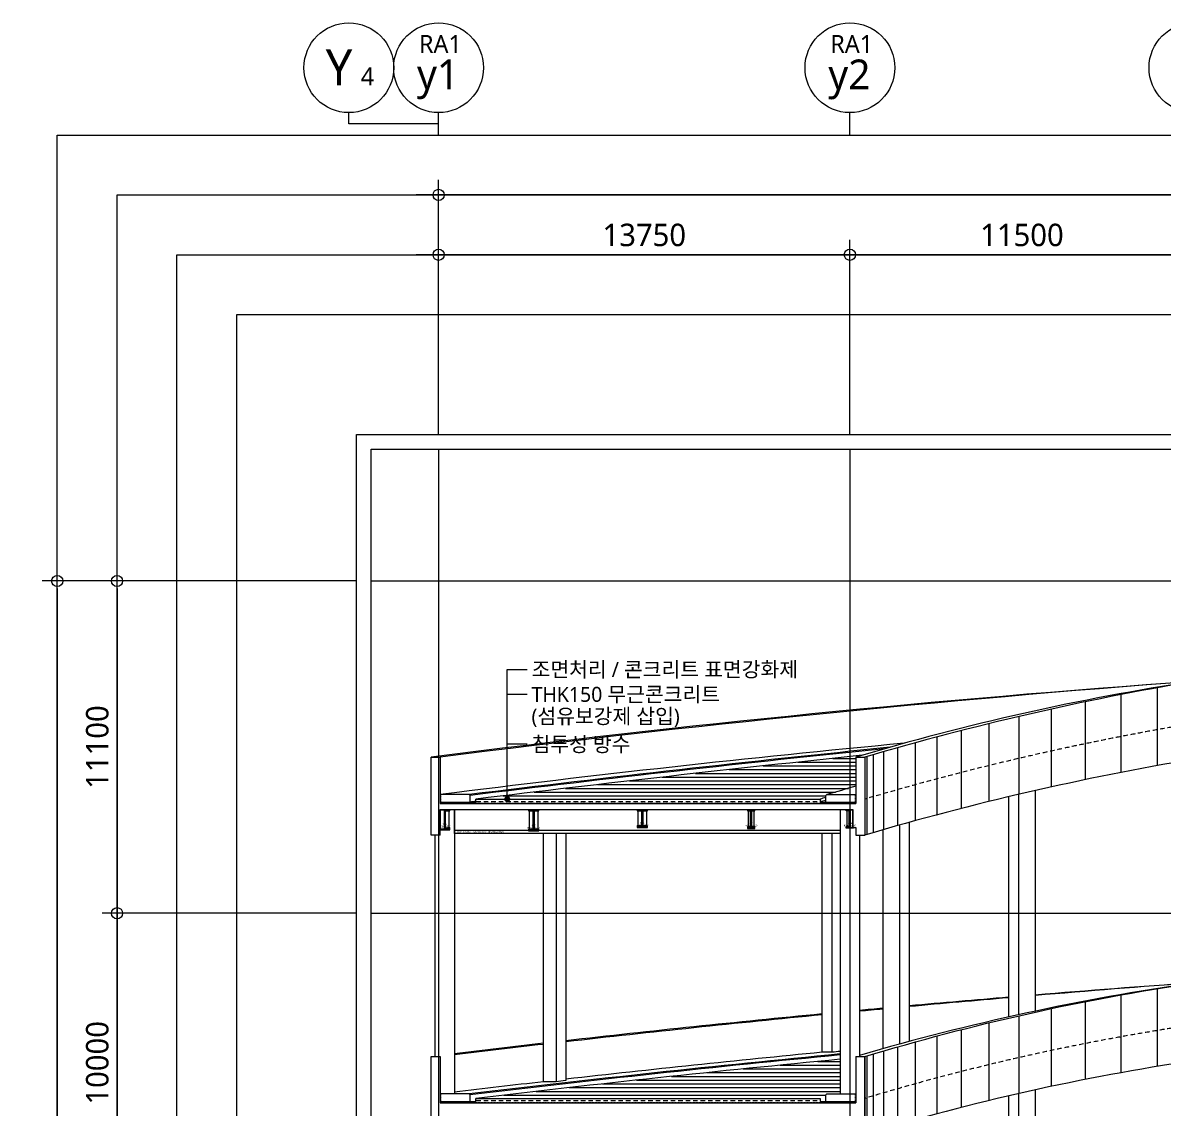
# Model space of a CAD drawing. Header units: millimetres. Extents: x 367092 to 767578, y 396038 to 811791.
# Drawn here: x 654192 to 692314, y 492510 to 528775 of the extents above; entities that cross this region are included whole.
import ezdxf
from ezdxf.enums import TextEntityAlignment as Align

# ---------------------------------------------------------------- set-up
doc = ezdxf.new("R2010")
doc.units = ezdxf.units.MM
doc.header["$LTSCALE"] = 100
doc.header["$MEASUREMENT"] = 0
doc.header["$PDSIZE"] = -10
doc.linetypes.add('CENTER', pattern=[2, 1.25, -0.25, 0.25, -0.25])
doc.linetypes.add('HID', pattern=[2.5, 1.5, -1])
doc.layers.get('0').update_dxf_attribs({"linetype": 'CONTINUOUS'})
doc.layers.get('Defpoints').update_dxf_attribs({"color": 171, "linetype": 'CONTINUOUS'})
for name, color, linetype in [('02-COL', 2, 'CONTINUOUS'), ('CEN(ST)', 1, 'CENTER'), ('CON', 2, 'CONTINUOUS'), ('ELE-6', 8, 'CONTINUOUS'), ('ELE-6 (251)', 251, 'CONTINUOUS'), ('ELE6', 8, 'CONTINUOUS'), ('FIN', 8, 'CONTINUOUS'), ('FIN(내화피복)', 8, 'CONTINUOUS'), ('HAT-252', 252, 'CONTINUOUS'), ('HF', 3, 'CONTINUOUS'), ('LED', 7, 'CONTINUOUS'), ('NDIM', 7, 'CONTINUOUS'), ('SASAC 도면번호', 6, 'CONTINUOUS'), ('STEEL', 5, 'CONTINUOUS'), ('STL', 3, 'CONTINUOUS'), ('SYM(AXIS)', 7, 'CONTINUOUS'), ('TEXT(AXIS)', 2, 'CONTINUOUS'), ('TEXT(MIN)', 7, 'CONTINUOUS'), ('wire-meshes', 1, 'CONTINUOUS')]:
    doc.layers.add(name, color=color, linetype=linetype)
doc.styles.add('CGS', font='cgse', dxfattribs={"bigfont": 'cgs'})
doc.styles.add('TE', font='malgun_0.ttf')
doc.styles.add('나눔바른고딕', font='NanumBarunGothic.ttf')
doc.dimstyles.new('NDIM 1200', dxfattribs={"dimscale": 500, "dimtxt": 3, "dimasz": 1, "dimexe": 2, "dimexo": 2, "dimgap": 1, "dimtad": 1, "dimdec": 0, "dimdsep": 46, "dimtxsty": 'CGS', "dimblk": 'DOT0', "dimcen": 1, "dimdle": 8, "dimclrd": 2, "dimclre": 2, "dimclrt": 2, "dimadec": 0, "dimazin": 0, "dimtfac": 1, "dimtdec": 0, "dimtix": 1, "dimtmove": 2, "dimatfit": 3, "dimldrblk": 'DOT0', "dimfxl": 1, "dimtolj": 1, "dimtzin": 0, "dimlwd": -1, "dimlwe": -1, "dimarcsym": 0})

# ---------------------------------------------------------------- blocks, each defined once
blk = doc.blocks.new('DOT0')
blk.add_line((-3, 0), (3, 0))
at = {"color": 6}
blk.add_circle((0, 0), 0.75, dxfattribs=at)
blk = doc.blocks.new('*D202')
at = {"layer": 'Defpoints', "color": 0, "ltscale": 0.4, "transparency": 16777216}
for p in [(681842, 521025), (681842, 514525), (693342, 514525)]:
    blk.add_point(p, dxfattribs=at)
at = {"layer": 'NDIM', "ltscale": 0.4, "transparency": 16777216}
for p, q in [((681842, 515025), (681842, 521525)), ((693342, 515025), (693342, 521525)), ((693092, 521025), (682092, 521025))]:
    blk.add_line(p, q, dxfattribs=at)
at = {"layer": 'NDIM', "ltscale": 0.4, "transparency": 16777216, "xscale": 250, "yscale": 250, "zscale": 250, "rotation": 180}
blk.add_blockref('DOT0', (681842, 521025), dxfattribs=at)
at = {"layer": 'NDIM', "ltscale": 0.4, "transparency": 16777216, "xscale": 250, "yscale": 250, "zscale": 250}
blk.add_blockref('DOT0', (693342, 521025), dxfattribs=at)
at = {"layer": 'NDIM', "ltscale": 0.4, "transparency": 16777216, "insert": (687592, 521682), "char_height": 750, "attachment_point": 5, "style": '나눔바른고딕'}
blk.add_mtext('\\A1;11500', dxfattribs=at)
blk = doc.blocks.new('A$C2F20087E')
at = {"layer": 'SYM(AXIS)'}
blk.add_line((600, 0), (600, 300), dxfattribs=at)
blk.add_circle((600, 900), 600, dxfattribs=at)
blk = doc.blocks.new('*D205')
at = {"layer": 'Defpoints', "color": 0, "ltscale": 0.4, "transparency": 16777216}
for p in [(668092, 521025), (668092, 514525), (681842, 514525)]:
    blk.add_point(p, dxfattribs=at)
at = {"layer": 'NDIM', "ltscale": 0.4, "transparency": 16777216}
for p, q in [((668092, 515025), (668092, 521525)), ((681842, 515025), (681842, 521525)), ((681592, 521025), (668342, 521025))]:
    blk.add_line(p, q, dxfattribs=at)
at = {"layer": 'NDIM', "ltscale": 0.4, "transparency": 16777216, "xscale": 250, "yscale": 250, "zscale": 250, "rotation": 180}
blk.add_blockref('DOT0', (668092, 521025), dxfattribs=at)
at = {"layer": 'NDIM', "ltscale": 0.4, "transparency": 16777216, "xscale": 250, "yscale": 250, "zscale": 250}
blk.add_blockref('DOT0', (681842, 521025), dxfattribs=at)
at = {"layer": 'NDIM', "ltscale": 0.4, "transparency": 16777216, "insert": (674967, 521683), "char_height": 750, "attachment_point": 5, "style": '나눔바른고딕'}
blk.add_mtext('\\A1;13750', dxfattribs=at)
blk = doc.blocks.new('*U214')
at = {"layer": 'ELE6', "ltscale": 0.1}
for p, q in [((12896, -8), (0, -8)), ((12896, -700), (0, -700))]:
    blk.add_line(p, q, dxfattribs=at)
blk.add_lwpolyline([(12896, -800), (0, -800), (0, 0), (12896, 0)], close=True, dxfattribs=at)
at = {"layer": 'Defpoints', "style": 'TE'}
blk.add_text('HG11,HG11A,HG12,HG12A : HF-800x270x8', height=60, dxfattribs=at).set_placement((851, -750), align=Align.MIDDLE_CENTER)
blk = doc.blocks.new('*U201')
at = {"layer": 'Defpoints'}
for p, q in [((-150, 326), (-150, -326)), ((-6, 0), (6, 0)), ((150, -326), (150, 326))]:
    blk.add_line(p, q, dxfattribs=at)
at = {"layer": 'STEEL', "color": 0, "linetype": 'ByBlock', "ltscale": 0.5}
for p, q in [((-6, 326), (-150, 326)), ((-6, -326), (-6, 326)), ((150, 326), (6, 326)), ((6, 326), (6, -326)), ((-150, -326), (-6, -326)), ((6, -326), (150, -326))]:
    blk.add_line(p, q, dxfattribs=at)
for points in [[(-150, 326), (-150, 346), (150, 346), (150, 326)], [(150, -326), (150, -346), (-150, -346), (-150, -326)]]:
    blk.add_lwpolyline(points, dxfattribs=at)
blk = doc.blocks.new('RaSB3-SEC')
at = {"layer": 'STL'}
blk.add_blockref('*U201', (0, -346), dxfattribs=at)
at = {"layer": 'Defpoints', "style": 'TE', "width": 0.5}
for s, p in [('H-692x300x12x20', (2, -613)), ('RaSB3', (2, -532))]:
    blk.add_text(s, height=60, dxfattribs=at).set_placement(p, align=Align.MIDDLE_CENTER)
blk = doc.blocks.new('*U198')
at = {"layer": 'Defpoints'}
for p, q in [((-100.5, 283), (-100.5, -283)), ((-6, 0), (6, 0)), ((100.5, -283), (100.5, 283))]:
    blk.add_line(p, q, dxfattribs=at)
at = {"layer": 'STEEL', "color": 0, "linetype": 'ByBlock', "ltscale": 0.5}
for p, q in [((-6, 283), (-100.5, 283)), ((-6, -283), (-6, 283)), ((100.5, 283), (6, 283)), ((6, 283), (6, -283)), ((-100.5, -283), (-6, -283)), ((6, -283), (100.5, -283))]:
    blk.add_line(p, q, dxfattribs=at)
for points in [[(-100.5, 283), (-100.5, 303), (100.5, 303), (100.5, 283)], [(100.5, -283), (100.5, -303), (-100.5, -303), (-100.5, -283)]]:
    blk.add_lwpolyline(points, dxfattribs=at)
blk = doc.blocks.new('RaSB1')
at = {"layer": 'STL'}
blk.add_blockref('*U198', (0, -303), dxfattribs=at)
at = {"layer": 'Defpoints', "style": 'TE', "width": 0.5}
for s, p in [('H-606x201x12x20', (2, -536)), ('RaSB1', (2, -455))]:
    blk.add_text(s, height=60, dxfattribs=at).set_placement(p, align=Align.MIDDLE_CENTER)
blk = doc.blocks.new('*U199')
at = {"layer": 'Defpoints'}
for p, q in [((-150, 274), (-150, -274)), ((-6, 0), (6, 0)), ((150, -274), (150, 274))]:
    blk.add_line(p, q, dxfattribs=at)
at = {"layer": 'STEEL', "color": 0, "linetype": 'ByBlock', "ltscale": 0.5}
for p, q in [((-6, 274), (-150, 274)), ((-6, -274), (-6, 274)), ((150, 274), (6, 274)), ((6, 274), (6, -274)), ((-150, -274), (-6, -274)), ((6, -274), (150, -274))]:
    blk.add_line(p, q, dxfattribs=at)
for points in [[(-150, 274), (-150, 291), (150, 291), (150, 274)], [(150, -274), (150, -291), (-150, -291), (-150, -274)]]:
    blk.add_lwpolyline(points, dxfattribs=at)
blk = doc.blocks.new('RaSB2-SEC')
at = {"layer": 'STL'}
blk.add_blockref('*U199', (0, -291), dxfattribs=at)
at = {"layer": 'Defpoints', "style": 'TE', "width": 0.5}
for s, p in [('H-582x300x12x17', (2, -524)), ('RaSB2', (2, -443))]:
    blk.add_text(s, height=60, dxfattribs=at).set_placement(p, align=Align.MIDDLE_CENTER)
blk = doc.blocks.new('*U200')
at = {"layer": 'Defpoints'}
for p, q in [((-150, 309), (-150, -309)), ((-6, 0), (6, 0)), ((150, -309), (150, 309))]:
    blk.add_line(p, q, dxfattribs=at)
at = {"layer": 'STEEL', "color": 0, "linetype": 'ByBlock', "ltscale": 0.5}
for p, q in [((-6, 309), (-150, 309)), ((-6, -309), (-6, 309)), ((150, 309), (6, 309)), ((6, 309), (6, -309)), ((-150, -309), (-6, -309)), ((6, -309), (150, -309))]:
    blk.add_line(p, q, dxfattribs=at)
for points in [[(-150, 309), (-150, 329), (150, 329), (150, 309)], [(150, -309), (150, -329), (-150, -329), (-150, -309)]]:
    blk.add_lwpolyline(points, dxfattribs=at)
blk = doc.blocks.new('RaSG2-SEC')
at = {"layer": 'HF'}
blk.add_blockref('*U200', (0, -329), dxfattribs=at)
at = {"layer": 'Defpoints', "style": 'TE', "width": 0.5}
for s, p in [('H-658x300x12x20', (2, -561)), ('RaSG2', (2, -481))]:
    blk.add_text(s, height=60, dxfattribs=at).set_placement(p, align=Align.MIDDLE_CENTER)
blk = doc.blocks.new('*U195')
at = {"layer": 'Defpoints'}
for p, q in [((-100, 283), (-100, -283)), ((-5.5, 0), (5.5, 0)), ((100, -283), (100, 283))]:
    blk.add_line(p, q, dxfattribs=at)
at = {"layer": 'STEEL', "color": 0, "linetype": 'ByBlock', "ltscale": 0.5}
for p, q in [((-5.5, 283), (-100, 283)), ((-5.5, -283), (-5.5, 283)), ((100, 283), (5.5, 283)), ((5.5, 283), (5.5, -283)), ((-100, -283), (-5.5, -283)), ((5.5, -283), (100, -283))]:
    blk.add_line(p, q, dxfattribs=at)
for points in [[(-100, 283), (-100, 300), (100, 300), (100, 283)], [(100, -283), (100, -300), (-100, -300), (-100, -283)]]:
    blk.add_lwpolyline(points, dxfattribs=at)
blk = doc.blocks.new('RaSG1')
at = {"layer": 'HF'}
blk.add_blockref('*U195', (0, -300), dxfattribs=at)
at = {"layer": 'Defpoints', "style": 'TE', "width": 0.5}
for s, p in [('H-600x200x11x17', (2, -533)), ('RaSG1', (2, -452))]:
    blk.add_text(s, height=60, dxfattribs=at).set_placement(p, align=Align.MIDDLE_CENTER)
blk = doc.blocks.new('경사로 종단면 난간입면')
at = {"layer": 'HAT-252', "ltscale": 10000}
h = blk.add_hatch(dxfattribs=at)
h.set_pattern_fill('ANSI31', color=256, scale=1000, angle=135)
h.set_pattern_definition([(180, (-730104.83, -417553.18), (-7e-15, -125), [])])
edge = h.paths.add_edge_path()
edge.add_arc((66728, -569913), 556491, 95.49646, 96.75722)
edge.add_line((1250, -17288), (12750, -17288))
edge.add_arc((35109, -91452), 77461, 106.62274, 106.77719, ccw=False)
edge.add_line((12950, -17228), (12950, -17167))
edge.add_line((12950, -17167), (12980, -17137))
edge.add_line((12980, -17137), (13425, -17137))
edge.add_line((13425, -17137), (13425, -15981))
at = {"layer": 'ELE-6 (251)', "ltscale": 10000}
for centre, radius, start, end in [((62164, -529517), 517408, 95.47184, 96.42657), ((66698, -568373), 556491, 95.55535, 96.4431), ((62164, -529517), 517408, 96.50975, 96.84169), ((66698, -568373), 556491, 96.52045, 96.82908), ((66698, -569739), 556491, 95.49336, 96.77795), ((66728, -569769), 556491, 95.49646, 96.77795), ((66728, -569913), 556491, 95.49646, 96.75722), ((66698, -569623), 556491, 95.55534, 96.4431), ((66698, -569623), 556491, 96.52044, 96.82907)]:
    blk.add_arc(centre, radius, start, end, dxfattribs=at)
at = {"layer": 'FIN'}
for points in [[(13950, -6857, 0.002687), (12980, -7137)], [(12950, -7229, 0.000555), (12750, -7288)], [(12950, -7329, 0.000555), (12750, -7387)]]:
    blk.add_lwpolyline(points, format="xyb", dxfattribs=at)
at = {"ltscale": 10000}
for points in [[(14250, -8488), (14320, -8467), (14526, -8407), (14868, -8308), (15340, -8174), (15936, -8008), (16650, -7815), (17472, -7601), (18392, -7370), (19398, -7129), (20477, -6883), (21617, -6638), (22802, -6399), (24018, -6170), (25250, -5955), (41250, -4586), (42482, -4490), (43698, -4331), (44883, -4113), (46023, -3843), (47102, -3532), (48108, -3190), (49028, -2832), (49850, -2474), (50564, -2132), (51160, -1822), (51632, -1562), (51974, -1365), (52180, -1242), (52250, -1200), (52250, 1400), (52180, 1358), (51974, 1235), (51632, 1038), (51160, 778), (50564, 468), (49850, 126), (49028, -232), (48108, -590), (47102, -932), (46023, -1243), (44883, -1513), (43698, -1731), (42482, -1890), (41250, -1986), (25250, -3355), (24018, -3570), (22802, -3799), (21617, -4038), (20477, -4283), (19398, -4529), (18392, -4770), (17472, -5001), (16650, -5215), (15936, -5408), (15340, -5574), (14868, -5708), (14526, -5807), (14320, -5867), (14250, -5888)], [(14250, -18488), (14250, -15888), (14320, -15867), (14526, -15805), (14868, -15704), (15340, -15568), (15936, -15400), (16650, -15206), (17472, -14992), (18392, -14763), (19398, -14527), (20477, -14289), (21617, -14055), (22802, -13831), (24018, -13621), (25250, -13428), (41250, -12075), (42482, -11868), (43698, -11649), (44883, -11422), (46023, -11191), (47102, -10960), (48108, -10734), (49028, -10520), (49850, -10320), (50564, -10142), (51160, -9989), (51632, -9865), (51974, -9774), (52180, -9719), (52250, -9700), (52250, -12300), (52180, -12319), (51974, -12374), (51632, -12465), (51160, -12589), (50564, -12742), (49850, -12920), (49028, -13120), (48108, -13334), (47102, -13560), (46023, -13791), (44883, -14022), (43698, -14249), (42482, -14468), (41250, -14675), (25250, -16028), (24018, -16221), (22802, -16431), (21617, -16655), (20477, -16889), (19398, -17127), (18392, -17363), (17472, -17592), (16650, -17806), (15936, -18000), (15340, -18168), (14868, -18304), (14526, -18405), (14320, -18467)]]:
    blk.add_wipeout(points, dxfattribs=at).dxf.layer = 'ELE-6 (251)'
at = {"layer": 'HAT-252', "ltscale": 10000}
h = blk.add_hatch(dxfattribs=at)
h.set_pattern_fill('ANSI31', color=256, scale=1000, angle=135)
h.set_pattern_definition([(180, (-730104.83, -407553.18), (-7e-15, -125), [])])
edge = h.paths.add_edge_path()
edge.add_arc((39521, -97251), 93941, 105.79529, 106.4111)
edge.add_line((12980, -7137), (12950, -7167))
edge.add_line((12950, -7167), (12950, -7288))
edge.add_line((12950, -7288), (1250, -7288))
edge.add_arc((89190, -725604), 723679, 95.950835, 96.97974, ccw=False)
edge.add_line((14163, -5824), (13950, -5888))
edge.add_line((13950, -5888), (13950, -6857))
at = {"layer": 'ELE-6 (251)', "ltscale": 10000}
for points in [[(52250, 1400, -0.124146), (41250, -1986), (25250, -3355, 0.030067), (14250, -5888)], [(52250, -1200, -0.124146), (41250, -4586), (25250, -5955, 0.030067), (14250, -8488)], [(25247, -3355, 0.034965), (13950, -5888)], [(52250, -9700), (52250, -12300, -0.025848), (41250, -14675), (25250, -16028, 0.036427), (14250, -18488), (14250, -15888, -0.036427), (25250, -13428), (41250, -12075, 0.025848), (52250, -9700)], [(25250, -13428), (25250, -13428, 0.035173), (14075, -15851, 0.035173)]]:
    blk.add_lwpolyline(points, format="xyb", dxfattribs=at)
at = {"layer": 'ELE-6 (251)', "linetype": 'HID'}
for points in [[(52250, 0, -0.124146), (41250, -3386), (25250, -4755, 0.030067), (14250, -7288)], [(52250, -11100, -0.025848), (41250, -13475), (25250, -14828, 0.036427), (14250, -17288)]]:
    blk.add_lwpolyline(points, format="xyb", dxfattribs=at)
at = {"layer": 'ELE-6 (251)', "ltscale": 10000}
for centre, radius, start, end in [((57831, -461010), 458814, 94.07212, 97.27259), ((61549, -491137), 489131, 94.25592, 97.223), ((61478, -491760), 488501, 95.39261, 97.22396), ((81114, -656288), 654073, 95.793369, 97.033725), ((82036, -664186), 661991, 95.819748, 97.027011), ((89190, -725604), 723679, 95.950835, 96.97974), ((62164, -529517), 517408, 94.09118, 94.68048), ((66698, -568373), 556491, 94.27141, 94.81944), ((62164, -529517), 517408, 94.77914, 95.14832), ((66698, -568373), 556491, 94.91119, 95.25451), ((62164, -529517), 517408, 95.24706, 95.33288), ((66698, -568373), 556491, 95.34632, 95.42613)]:
    blk.add_arc(centre, radius, start, end, dxfattribs=at)
at = {"layer": 'HAT-252', "ltscale": 10000}
for p, q in [((22802, -3799), (22802, -6399)), ((24018, -3570), (24018, -6170)), ((21617, -4038), (21617, -6638)), ((19398, -4529), (19398, -7129)), ((20477, -4283), (20477, -6883)), ((18392, -4770), (18392, -7370)), ((16650, -5215), (16650, -7815)), ((17472, -5001), (17472, -7601)), ((14868, -5708), (14868, -8308)), ((15340, -5574), (15340, -8174)), ((15936, -5408), (15936, -8008)), ((14320, -5867), (14320, -8467)), ((14526, -5807), (14526, -8407)), ((24018, -13621), (24018, -16221)), ((21617, -14055), (21617, -16655)), ((22802, -13831), (22802, -16431)), ((20477, -14289), (20477, -16889)), ((18392, -14763), (18392, -17363)), ((19398, -14527), (19398, -17127)), ((16650, -15206), (16650, -17806)), ((17472, -14992), (17472, -17592)), ((15340, -15568), (15340, -18168)), ((15936, -15400), (15936, -18000)), ((14320, -15867), (14320, -18467)), ((14526, -15805), (14526, -18405)), ((14868, -15704), (14868, -18304))]:
    blk.add_line(p, q, dxfattribs=at)
blk = doc.blocks.new('*D269')
at = {"layer": 'Defpoints', "color": 0, "ltscale": 0.4, "transparency": 16777216}
for p in [(665842, 510125), (655342, 448625), (665842, 448625)]:
    blk.add_point(p, dxfattribs=at)
at = {"layer": 'NDIM', "ltscale": 0.4, "transparency": 16777216}
for p, q in [((665342, 510125), (654842, 510125)), ((655342, 509875), (655342, 448875)), ((665342, 448625), (654842, 448625))]:
    blk.add_line(p, q, dxfattribs=at)
at = {"layer": 'NDIM', "ltscale": 0.4, "transparency": 16777216, "xscale": 250, "yscale": 250, "zscale": 250}
for p, rotation in [((655342, 510125), 90), ((655342, 448625), 270)]:
    blk.add_blockref('DOT0', p, dxfattribs=dict(at, rotation=rotation))
at = {"layer": 'NDIM', "ltscale": 0.4, "transparency": 16777216, "insert": (654684, 479375), "char_height": 750, "attachment_point": 5, "rotation": 90, "style": '나눔바른고딕'}
blk.add_mtext('\\A1;61500', dxfattribs=at)
blk = doc.blocks.new('*D274')
at = {"layer": 'Defpoints', "color": 0, "ltscale": 0.4, "transparency": 16777216}
for p in [(665842, 499025), (657342, 489025), (665842, 489025)]:
    blk.add_point(p, dxfattribs=at)
at = {"layer": 'NDIM', "ltscale": 0.4, "transparency": 16777216}
for p, q in [((665342, 499025), (656842, 499025)), ((657342, 498775), (657342, 489275)), ((665342, 489025), (656842, 489025))]:
    blk.add_line(p, q, dxfattribs=at)
at = {"layer": 'NDIM', "ltscale": 0.4, "transparency": 16777216, "xscale": 250, "yscale": 250, "zscale": 250}
for p, rotation in [((657342, 499025), 90), ((657342, 489025), 270)]:
    blk.add_blockref('DOT0', p, dxfattribs=dict(at, rotation=rotation))
at = {"layer": 'NDIM', "ltscale": 0.4, "transparency": 16777216, "insert": (656685, 494025), "char_height": 750, "attachment_point": 5, "rotation": 90, "style": '나눔바른고딕'}
blk.add_mtext('\\A1;10000', dxfattribs=at)
blk = doc.blocks.new('*D275')
at = {"layer": 'Defpoints', "color": 0, "ltscale": 0.4, "transparency": 16777216}
for p in [(665842, 510125), (657342, 499025), (665842, 499025)]:
    blk.add_point(p, dxfattribs=at)
at = {"layer": 'NDIM', "ltscale": 0.4, "transparency": 16777216}
for p, q in [((665342, 510125), (656842, 510125)), ((657342, 509875), (657342, 499275)), ((665342, 499025), (656842, 499025))]:
    blk.add_line(p, q, dxfattribs=at)
at = {"layer": 'NDIM', "ltscale": 0.4, "transparency": 16777216, "xscale": 250, "yscale": 250, "zscale": 250}
for p, rotation in [((657342, 510125), 90), ((657342, 499025), 270)]:
    blk.add_blockref('DOT0', p, dxfattribs=dict(at, rotation=rotation))
at = {"layer": 'NDIM', "ltscale": 0.4, "transparency": 16777216, "insert": (656685, 504575), "char_height": 750, "attachment_point": 5, "rotation": 90, "style": '나눔바른고딕'}
blk.add_mtext('\\A1;11100', dxfattribs=at)
blk = doc.blocks.new('*D294')
at = {"layer": 'Defpoints', "color": 0, "ltscale": 0.4, "transparency": 16777216}
for p in [(668092, 523025), (668092, 514525), (734142, 514525)]:
    blk.add_point(p, dxfattribs=at)
at = {"layer": 'NDIM', "ltscale": 0.4, "transparency": 16777216}
for p, q in [((668092, 515025), (668092, 523525)), ((734142, 515025), (734142, 523525)), ((733892, 523025), (668342, 523025))]:
    blk.add_line(p, q, dxfattribs=at)
at = {"layer": 'NDIM', "ltscale": 0.4, "transparency": 16777216, "xscale": 250, "yscale": 250, "zscale": 250, "rotation": 180}
blk.add_blockref('DOT0', (668092, 523025), dxfattribs=at)
at = {"layer": 'NDIM', "ltscale": 0.4, "transparency": 16777216, "xscale": 250, "yscale": 250, "zscale": 250}
blk.add_blockref('DOT0', (734142, 523025), dxfattribs=at)
at = {"layer": 'NDIM', "ltscale": 0.4, "transparency": 16777216, "insert": (701117, 523683), "char_height": 750, "attachment_point": 5, "style": '나눔바른고딕'}
blk.add_mtext('\\A1;66050', dxfattribs=at)

msp = doc.modelspace()

# ---------------------------------------------------------------- linework, layer by layer
msp.add_lwpolyline([(668091.8, 525024.8), (668091.8, 525399.8), (665091.8, 525399.8), (665091.8, 525774.8)])
at = {"layer": 'SYM(AXIS)'}
msp.add_circle((665091.8, 527274.8), 1500, dxfattribs=at)

# ---------------------------------------------------------------- block references
at = {"xscale": 2.500000000000022, "yscale": 2.500000000000022, "zscale": 2.500000000000022}
for p in [(666591.8, 525024.8), (680341.8, 525024.8), (691841.8, 525024.8)]:
    msp.add_blockref('A$C2F20087E', p, dxfattribs=at)
at = {"layer": 'SASAC 도면번호'}
msp.add_blockref('경사로 종단면 난간입면', (668091.8, 510124.8), dxfattribs=at)

# ---------------------------------------------------------------- texts
at = {"layer": 'TEXT(AXIS)', "style": '나눔바른고딕'}
for p in [(668151.2, 528069.3), (681901.2, 528069.3)]:
    msp.add_text('RA1', height=600, dxfattribs=at).set_placement(p, align=Align.MIDDLE_CENTER)
for s, height, p in [('Y', 1200, (664762.7, 527284.7)), ('4', 600, (665710.8, 526984.8)), ('y1', 1000, (668075.1, 526887.3)), ('y2', 1000, (681825.1, 526887.3))]:
    msp.add_text(s, height=height, dxfattribs=at).set_placement(p, align=Align.MIDDLE)

# ---------------------------------------------------------------- dimensions: what is measured, and where the dimension line sits
at = {"layer": 'NDIM', "ltscale": 0.4}
for base, p1, p2, picture, middle in [((668091.8, 523024.8), (734141.8, 514524.8), (668091.8, 514524.8), '*D294', (701116.8, 523682.5)), ((668091.8, 521024.8), (681841.8, 514524.8), (668091.8, 514524.8), '*D205', (674966.8, 521682.5)), ((681841.8, 521024.8), (693341.8, 514524.8), (681841.8, 514524.8), '*D202', (687591.8, 521682))]:
    dim = msp.add_linear_dim(base=base, p1=p1, p2=p2, dimstyle='NDIM 1200', override={"dimscale": 250, "dimtxsty": '나눔바른고딕', "dimclrd": 256, "dimclre": 256, "dimclrt": 256}, dxfattribs=at)
    dim.commit()
    dim.dimension.update_dxf_attribs({"geometry": picture, "text_midpoint": middle})
for base, p1, p2, picture, middle in [((655341.8, 448624.8), (665841.8, 510124.8), (665841.8, 448624.8), '*D269', (654684.1, 479374.8)), ((657341.8, 499024.8), (665841.8, 510124.8), (665841.8, 499024.8), '*D275', (656684.6, 504574.8)), ((657341.8, 489024.8), (665841.8, 499024.8), (665841.8, 489024.8), '*D274', (656684.6, 494024.8))]:
    dim = msp.add_linear_dim(base=base, p1=p1, p2=p2, angle=270, dimstyle='NDIM 1200', override={"dimscale": 250, "dimtxsty": '나눔바른고딕', "dimclrd": 256, "dimclre": 256, "dimclrt": 256}, dxfattribs=at)
    dim.commit()
    dim.dimension.update_dxf_attribs({"geometry": picture, "text_midpoint": middle})

# ---------------------------------------------------------------- next in the draw order: linework, layer by layer
at = {"layer": 'CEN(ST)', "ltscale": 10000}
for p, q in [((668091.8, 514524.8), (668091.8, 443513.8)), ((681841.8, 514524.8), (681841.8, 443513.8)), ((665841.8, 510124.8), (737341.8, 510124.8)), ((665841.8, 499024.8), (737341.8, 499024.8))]:
    msp.add_line(p, q, dxfattribs=at)
at = {"layer": 'CON', "ltscale": 0.1}
for p, q in [((667841.8, 501637.2), (667841.8, 504237.2)), ((667841.8, 504237.2), (668141.8, 504237.2)), ((668141.8, 504237.2), (668141.8, 502686.4)), ((682041.8, 504237.2), (682341.8, 504237.2)), ((682341.9, 504237.2), (682341.9, 501637.2)), ((668141.8, 502687.2), (682041.9, 502687.2)), ((668141.8, 501637.2), (667841.8, 501637.2)), ((667841.8, 491637.2), (667841.8, 494237.2)), ((667841.8, 494237.2), (668141.8, 494237.2)), ((668141.8, 494237.2), (668141.8, 492686.4)), ((682041.8, 494237.2), (682341.8, 494237.2)), ((682341.9, 494237.2), (682341.9, 491637.2)), ((668141.8, 492687.2), (682041.9, 492687.2))]:
    msp.add_line(p, q, dxfattribs=at)
for points in [[(682041.8, 504237.2), (682041.9, 502687.2)], [(668141.8, 501637.2), (668141.8, 501829.5), (668143.8, 501829.5), (668143.8, 502487.2), (681941.8, 502487.2), (681941.8, 501887.2), (682041.9, 501887.2), (682041.9, 501637.2), (682341.8, 501637.2)], [(682041.8, 494237.2), (682041.9, 492687.2)]]:
    msp.add_lwpolyline(points, dxfattribs=at)
at = {"layer": 'Defpoints', "ltscale": 10000}
for points in [[(747841.8, 433013.8), (655341.8, 433013.8), (655341.8, 525024.8), (747841.8, 525024.8)], [(745841.8, 435013.8), (657341.8, 435013.8), (657341.8, 523024.8), (745841.8, 523024.8)], [(743841.8, 437013.8), (659341.8, 437013.8), (659341.8, 521024.8), (743841.8, 521024.8)], [(741841.8, 439013.8), (661341.8, 439013.8), (661341.8, 519024.8), (741841.8, 519024.8)], [(737841.8, 443013.8), (665341.8, 443013.8), (665341.8, 515024.8), (737841.8, 515024.8)], [(737341.8, 443513.8), (665841.8, 443513.8), (665841.8, 514524.8), (737341.8, 514524.8)]]:
    msp.add_lwpolyline(points, close=True, dxfattribs=at)
at = {"layer": 'ELE-6', "ltscale": 10000}
for p, q in [((687147.9, 502919.3), (687147.9, 495557.5)), ((687472.9, 502994.2), (687472.9, 495629.7)), ((688035.8, 503120.4), (688035.8, 495751.4)), ((668618.8, 502487.2), (668618.8, 492987.6)), ((681516.8, 502487.2), (681516.8, 492987.6)), ((682938.6, 501814.5), (682938.6, 494494.8)), ((683501.5, 501976.9), (683501.5, 494650.8)), ((683826.5, 502068.6), (683826.5, 494738.9)), ((667968.8, 501637.2), (667968.8, 494237.2)), ((682166.8, 501637.2), (682166.8, 494237.2)), ((687472.9, 492994.2), (687472.9, 485629.7)), ((688035.8, 493120.4), (688035.8, 485751.4)), ((687147.9, 492919.3), (687147.9, 485557.5))]:
    msp.add_line(p, q, dxfattribs=at)
at = {"layer": 'ELE-6 (251)', "ltscale": 10000}
for p, q in [((681242.5, 501693.4), (681242.5, 494379.3)), ((672017.5, 501687.2), (672017.5, 493393.3))]:
    msp.add_line(p, q, dxfattribs=at)
for points in [[(672342.5, 501687.2), (672342.5, 493430.4, 0.0001469), (672017.5, 493393.3), (671596.1, 493393.3), (671596.1, 501687.2)], [(681516.8, 494405.9, 0.0001238), (681242.5, 494379.3), (680917.5, 494379.3), (680917.5, 501687.2)]]:
    msp.add_lwpolyline(points, format="xyb", dxfattribs=at)
msp.add_arc((727223.1, 47615), 458813.6, 97.247415, 97.272592, dxfattribs=at)
at = {"layer": 'FIN'}
for points in [[(669141.8, 502737.6), (669141.8, 502957.6), (669111.8, 502987.6), (668141.8, 502987.6)], [(681041.8, 502737.6), (681041.8, 502957.6), (681071.8, 502987.6), (682041.9, 502987.6)], [(669141.8, 492737.6), (669141.8, 492957.6), (669111.8, 492987.6), (668141.8, 492987.6)], [(681041.8, 492737.6), (681041.8, 492957.6), (681071.8, 492987.6), (682041.9, 492987.6)]]:
    msp.add_lwpolyline(points, dxfattribs=at)
at = {"layer": 'FIN', "ltscale": 0.5}
for points in [[(668151.8, 502737.6), (669341.8, 502737.6), (669341.8, 502837.2), (680841.8, 502837.2), (680841.8, 502737.6), (682031.9, 502737.6)], [(668151.8, 492737.6), (669341.8, 492737.6), (669341.8, 492837.2), (680841.8, 492837.2), (680841.8, 492737.6), (682031.9, 492737.6)]]:
    msp.add_lwpolyline(points, dxfattribs=at)
at = {"layer": 'FIN(내화피복)', "ltscale": 10000}
for points in [[(668141.8, 501808.5), (668464.8, 501808.5), (668464.8, 501870.5), (668320.8, 501870.5), (668320.8, 502446.2), (668464.8, 502446.2), (668464.8, 502487.2)], [(671095.9, 502487.2), (671095.9, 502446.2), (671239.9, 502446.2), (671239.9, 501836.2), (671095.9, 501836.2), (671095.9, 501774.2), (671437.9, 501774.2), (671437.9, 501836.2), (671293.9, 501836.2), (671293.9, 502446.2), (671437.9, 502446.2), (671437.9, 502487.2)], [(674732.3, 502487.2), (674732.3, 502449.2), (674876.3, 502449.2), (674876.3, 501943.2), (674732.3, 501943.2), (674732.3, 501884.2), (675074.3, 501884.2), (675074.3, 501943.2), (674930.3, 501943.2), (674930.3, 502449.2), (675074.3, 502449.2), (675074.3, 502487.2)], [(678418.2, 502487.2), (678418.2, 502446.2), (678512.7, 502446.2), (678512.7, 501922.2), (678418.2, 501922.2), (678418.2, 501860.2), (678661.2, 501860.2), (678661.2, 501922.2), (678566.7, 501922.2), (678566.7, 502446.2), (678661.2, 502446.2), (678661.2, 502487.2)], [(681962.8, 501887.2), (681962.8, 501866.2), (681720.8, 501866.2), (681720.8, 501925.2), (681815.3, 501925.2), (681815.3, 502449.2), (681720.8, 502449.2), (681720.8, 502487.2)]]:
    msp.add_lwpolyline(points, dxfattribs=at)
at = {"layer": 'HAT-252', "linetype": 'HID', "ltscale": 0.2}
for points in [[(668151.8, 502987.6), (668151.8, 502697.2), (682031.9, 502697.2), (682031.9, 502987.6)], [(668151.8, 492987.6), (668151.8, 492697.2), (682031.9, 492697.2), (682031.9, 492987.6)]]:
    msp.add_lwpolyline(points, dxfattribs=at)
at = {"layer": 'TEXT(MIN)', "ltscale": 10000}
for p, q in [((671053.2, 506337.2), (670386.6, 506337.2)), ((671053.2, 504670.5), (670386.6, 504670.5))]:
    msp.add_line(p, q, dxfattribs=at)
at = {"layer": 'wire-meshes', "linetype": 'HID'}
for points in [[(669351.8, 502762.2), (680831.8, 502762.2)], [(669351.8, 492762.2), (680831.8, 492762.2)]]:
    msp.add_lwpolyline(points, dxfattribs=at)

# ---------------------------------------------------------------- next in the draw order: block references
for name, p in [('RaSG2-SEC', (668293.8, 502487.2)), ('RaSB3-SEC', (671266.9, 502487.2)), ('RaSB2-SEC', (674903.3, 502487.2))]:
    msp.add_blockref(name, p)
at = {"layer": '02-COL'}
for name, p in [('*U214', (668618.8, 502487.2)), ('RaSB1', (678539.7, 502487.2))]:
    msp.add_blockref(name, p, dxfattribs=at)
at = {"layer": 'HF'}
msp.add_blockref('RaSG1', (681841.8, 502487.2), dxfattribs=at)

# ---------------------------------------------------------------- next in the draw order: texts
at = {"layer": 'TEXT(MIN)', "style": '나눔바른고딕'}
for s, p in [('조면처리 / 콘크리트 표면강화제', (671199.6, 507170.5)), ('THK150 무근콘크리트', (671199.6, 506337.2)), ('(섬유보강제 삽입)', (671199.6, 505606.5)), ('침투성 방수', (671199.6, 504670.5))]:
    msp.add_text(s, height=500, dxfattribs=at).set_placement(p, align=Align.MIDDLE_LEFT)

# ---------------------------------------------------------------- next in the draw order: leaders
at = {"layer": 'LED', "ltscale": 10000}
msp.add_leader([(670386.6, 502837.2), (670386.6, 507170.5), (671053.2, 507170.5)], dimstyle='NDIM 1200', override={"dimasz": 0.4, "dimtad": 0, "dimclrd": 256, "dimldrblk": 'Dot'}, dxfattribs=at)

doc.saveas('drawing.dxf')
